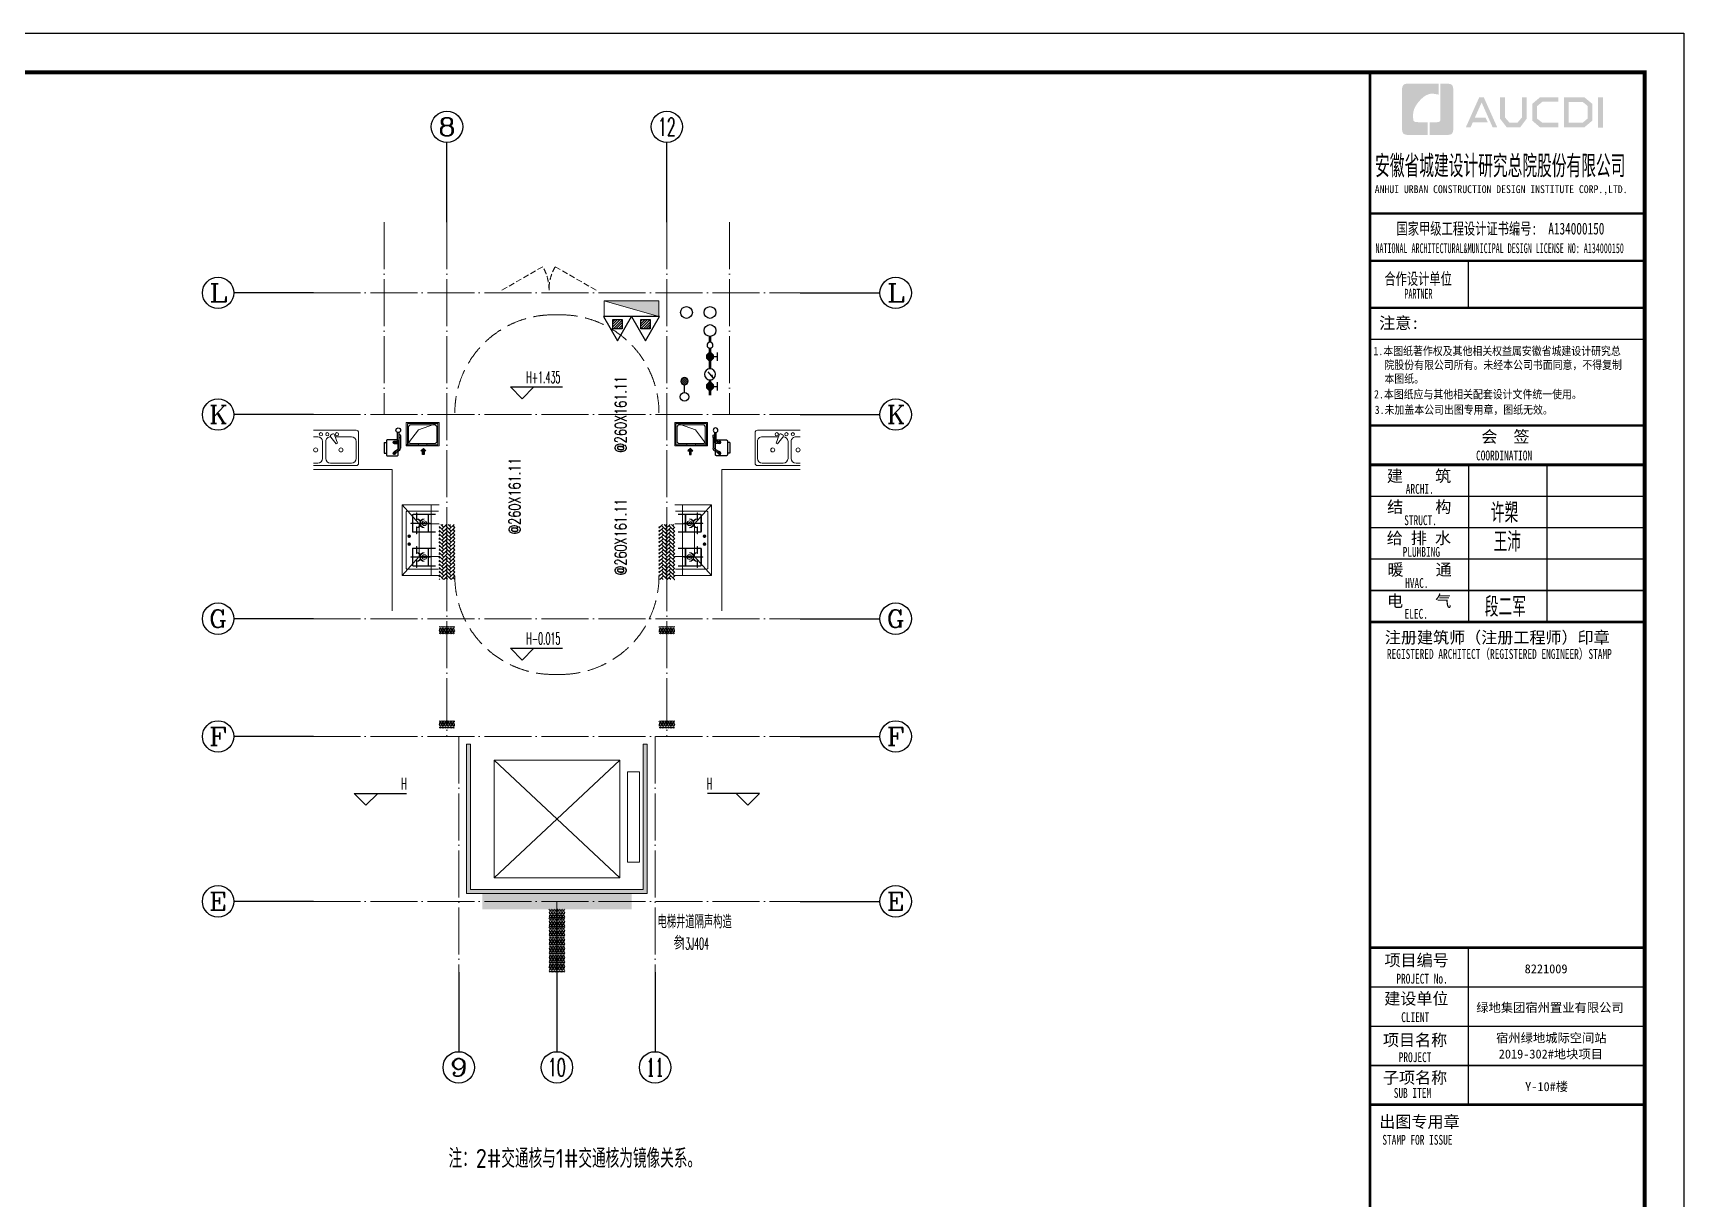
# Model space of a CAD drawing. Extents: x 27938 to 725830, y -209821 to 1628073.
# Drawn here: x 415055 to 436080, y 9940 to 24790 of the extents above; entities that cross this region are included whole.
import ezdxf
from ezdxf.enums import TextEntityAlignment as Align

# ---------------------------------------------------------------- set-up
doc = ezdxf.new("R2010")
doc.units = 0
doc.header["$LTSCALE"] = 1000
doc.header["$MEASUREMENT"] = 0
doc.linetypes.add('DASH', pattern=[0.35, 0.25, -0.1])
doc.linetypes.add('DOTE', pattern=[2.42, 2, -0.2, 0.02, -0.2])
for name, color, linetype, lineweight in [('3.5方案汇报，与郭总、侯月琴确定户型_t8$0$STAIR', 2, 'Continuous', 18), ('DOTE', 19, 'DOTE', 9), ('EQUIP_消火栓', 242, 'Continuous', 18), ('LVTRY', 1, 'Continuous', 13), ('PUB_HATCH', 8, 'Continuous', 9), ('STAIR', 2, 'Continuous', 18), ('WINDOW', 144, 'Continuous', 15), ('图签', 147, 'Continuous', 18), ('填充', 251, 'Continuous', 5), ('立面-洞口示意', 152, 'Continuous', 13)]:
    doc.layers.add(name, color=color, linetype=linetype, lineweight=lineweight)
for name, color, linetype in [('AH-FURNITURE', 1, 'Continuous'), ('AXIS', 3, 'Continuous'), ('AXIS_TEXT', 4, 'Continuous'), ('DIM_ELEV', 3, 'Continuous'), ('EQUIP_地漏', 7, 'Continuous'), ('EQUIP_消防', 7, 'Continuous'), ('PUB_TEXT', 4, 'Continuous'), ('VPIPE-凝结', 150, 'Continuous'), ('VPIPE-废水', 31, 'Continuous'), ('VPIPE-消防', 1, 'TG_X'), ('VPIPE-给水', 3, 'TG_J'), ('保温', 6, 'Continuous'), ('图框', 140, 'Continuous'), ('图签文字', 147, 'Continuous'), ('建筑-排气道', 9, 'Continuous'), ('污水', 3, 'Continuous'), ('给水', 4, 'Continuous')]:
    doc.layers.add(name, color=color, linetype=linetype)
doc.layers.add('yichutu', color=7, linetype='Continuous', true_color=0xffffff, plot=False)
doc.styles.add('_TCH_AXIS', font='COMPLEX', dxfattribs={"bigfont": 'GBCBIG'})
doc.styles.add('_TCH_DIM', font='SIMPLEX.shx', dxfattribs={"width": 0.7, "bigfont": 'GBCBIG.shx'})
doc.styles.add('COMPLEX', font='COMPLEX')
doc.styles.add('DIM_FONT', font='SIMPLEX.shx', dxfattribs={"width": 0.56})
doc.styles.add('HT', font='')
doc.styles.get("Standard").update_dxf_attribs({"font": 'gbenor.shx', "bigfont": 'gbcbig.shx'})
doc.styles.add('TG_LINETYPE', font='SIMPLEX', dxfattribs={"width": 0.8, "height": 3, "bigfont": 'HZTXT'})
doc.styles.add('宋体', font='', dxfattribs={"height": 50})
doc.styles.add('建筑图签-1', font='', dxfattribs={"width": 0.7})
doc.styles.add('建筑图签-2', font='TXT.shx', dxfattribs={"width": 0.5, "bigfont": 'HZTXT.shx'})
doc.styles.get('HT').set_extended_font_data('SimHei')
doc.styles.get('宋体').set_extended_font_data('SimSun')
doc.styles.get('建筑图签-1').set_extended_font_data('SimHei')
doc.linetypes.add('TG_J', pattern='A,2,-0.22,["J",TG_LINETYPE,S=0.1,R=0,X=-0.18,Y=-0.15],0', length=2.22)
doc.linetypes.add('TG_X', pattern='A,4,-0.3,["X",TG_LINETYPE,S=0.1,R=0,X=-0.23,Y=-0.15],0', length=4.3)
pattern_1 = [(45, (-82155.29, -506517.645), (0, 47.4157523), [100.584, -33.528]), (135, (-82131.584, -506493.937), (3e-15, 47.4157523), [100.584, -33.528])]
pattern_2 = [(90, (-82155.291, -506517.645), (-16.49778, 1e-15), [9.525, -19.05]), (210, (-82155.291, -506517.645), (8.24889, -14.2874966), [9.525, -19.05]), (150, (-82155.291, -506508.12), (-8.24889, -14.2874966), [9.525, -19.05])]
pattern_3 = [(90, (-82155.291, -507867.644), (-16.49778, 1e-15), [9.525, -19.05]), (210, (-82155.291, -507867.644), (8.24889, -14.2874966), [9.525, -19.05]), (150, (-82155.291, -507858.12), (-8.24889, -14.2874966), [9.525, -19.05])]
pattern_4 = [(90, (-82155.291, -509067.644), (-16.49778, 1e-15), [9.525, -19.05]), (210, (-82155.291, -509067.644), (8.24889, -14.2874966), [9.525, -19.05]), (150, (-82155.291, -509058.12), (-8.24889, -14.2874966), [9.525, -19.05])]

# ---------------------------------------------------------------- blocks, each defined once
blk = doc.blocks.new('A$C60D053AF')
at = {"layer": 'AH-FURNITURE', "color": 8}
for p, q in [((233, -90), (128, -90)), ((233, -110), (128, -110)), ((193, -71), (328, -71)), ((193, -91), (328, -91)), ((245, -129), (245, -122)), ((265, -129), (265, -122)), ((342, -97), (370, -143)), ((356, -83), (384, -129)), ((255, -281), (255, -251)), ((255, -281), (393, -281)), ((393, -281), (393, -251))]:
    blk.add_line(p, q, dxfattribs=at)
for points in [[(170, -68, 1), (170, -94), (193, -94), (193, -68)], [(234, -251), (414, -251, 0.414214), (424, -241), (424, -111, 0.414214), (414, -101), (234, -101, 0.414214), (224, -111), (224, -241, 0.414214)], [(268, -122), (268, -107, 0.414214), (248, -87), (233, -87), (233, -113), (242, -113), (242, -122)], [(242, -152, 1), (268, -152), (268, -129), (242, -129)], [(384, -161, 1), (402, -143), (386, -127), (368, -145)]]:
    blk.add_lwpolyline(points, format="xyb", close=True, dxfattribs=at)
for centre, radius in [((100, -100), 30), ((255, -152), 15), ((255, -152), 10), ((393, -152), 15), ((393, -152), 10)]:
    blk.add_circle(centre, radius, dxfattribs=at)
for radius in [40, 20]:
    blk.add_arc((328, -111), radius, 45, 90, dxfattribs=at)
blk = doc.blocks.new('*U69')
h = blk.add_hatch(color=5)
h.set_gradient(color1=(0, 0, 255), rotation=180, tint=1)
h.paths.add_polyline_path([(0, 0), (-6.35, -6.35), (-6.35, -2.159), (-15, -2.159), (-15, 2.159), (-6.35, 2.159), (-6.35, 6.35)])
at = {"color": 0, "linetype": 'Continuous'}
blk.add_lwpolyline([(0, 0), (-6.35, -6.35), (-6.35, -2.159), (-15, -2.159), (-15, 2.159), (-6.35, 2.159), (-6.35, 6.35)], close=True, dxfattribs=at)
blk = doc.blocks.new('sgrsefv')
at = {"layer": 'PUB_HATCH'}
blk.add_hatch(color=256, dxfattribs=at).paths.add_polyline_path([(1112933, 840916), (1112933, 840646), (1113073, 840646), (1113073, 840661), (1112968, 840661), (1112948, 840681), (1112948, 840881), (1112968, 840901), (1113288, 840901), (1113308, 840881), (1113308, 840681), (1113288, 840661), (1113183, 840661), (1113183, 840646), (1113323, 840646), (1113323, 840916)])
at = {"layer": 'LVTRY', "color": 1}
for p, q in [((1113073, 840661), (1113073, 840646)), ((1113183, 840661), (1113183, 840646))]:
    blk.add_line(p, q, dxfattribs=at)
for points in [[(1112918, 840931), (1113338, 840931), (1113338, 840631), (1112918, 840631)], [(1112933, 840916), (1113323, 840916), (1113323, 840646), (1112933, 840646)], [(1113288, 840661), (1112968, 840661), (1112948, 840681), (1112948, 840881), (1112968, 840901), (1113288, 840901), (1113308, 840881), (1113308, 840681), (1113288, 840661)]]:
    blk.add_lwpolyline(points, close=True, dxfattribs=at)
at = {"layer": '立面-洞口示意'}
blk.add_lwpolyline([(1112918, 840931), (1113182, 840837), (1113338, 840631)], dxfattribs=at)
at = {"layer": '建筑-排气道', "xscale": -5, "yscale": 5, "zscale": 5, "rotation": 270}
blk.add_blockref('*U69', (1113118, 840599), dxfattribs=at)
blk = doc.blocks.new('$TwtSys$00000434')
for p, q in [((-0.5, 0.5), (-0.5, -0.5)), ((-0.5, -0.5), (0.5, 0.5)), ((0.5, 0.5), (-0.5, 0.5)), ((0.5, -0.5), (0.5, 0.5)), ((-0.5, -0.5), (0.5, -0.5))]:
    blk.add_line(p, q)
blk.add_solid([(0.5, -0.5), (0.5, 0.5), (-0.5, -0.5)])
blk = doc.blocks.new('$TwtSys$00000546')
h = blk.add_hatch()
h.set_pattern_fill('ANSI31', color=1, scale=200, style=0)
h.set_pattern_definition([(45, (-38543.802, -6670.83), (-17.67767, 17.67767), [])])
h.paths.add_polyline_path([(-65, 174), (65, 174), (65, 44), (-65, 44)])
at = {"color": 1}
for points in [[(0, 344), (-198, 0), (198, 0)], [(-65, 174), (65, 174), (65, 44), (-65, 44)]]:
    blk.add_lwpolyline(points, close=True, dxfattribs=at)
blk = doc.blocks.new('A$C2705576B')
at = {"layer": '给水'}
h = blk.add_hatch(color=256, dxfattribs=at)
edge = h.paths.add_edge_path()
edge.add_arc((417, -1741), 47.2, 0, 360)
h = blk.add_hatch(color=256, dxfattribs=at)
edge = h.paths.add_edge_path()
edge.add_arc((795, -1741), 47.2, 0, 360)
for p, q in [((363, -1645), (472, -1645)), ((417, -1741), (417, -1645)), ((740, -1645), (849, -1645)), ((795, -1741), (795, -1645)), ((601, -1768), (525, -1704)), ((525, -1704), (564, -1715))]:
    blk.add_line(p, q, dxfattribs=at)
at = {"layer": '给水', "const_width": 35.4}
for points in [[(499, -1741), (302, -1741)], [(903, -1741), (641, -1741)], [(1053, -1741), (978, -1741)]]:
    blk.add_lwpolyline(points, dxfattribs=at)
at = {"layer": '给水'}
for centre, radius in [((570, -1741), 70.8), ((417, -1741), 47.2), ((795, -1741), 47.2), ((941, -1741), 37.5)]:
    blk.add_circle(centre, radius, dxfattribs=at)
blk = doc.blocks.new('$TwtSys$00000141')
at = {"color": 1}
for p, q in [((-47, 4), (-5, 46)), ((-47, 4), (-5, 46)), ((-44, -18), (18, 44)), ((-44, -18), (18, 44)), ((-33, -33), (33, 33)), ((-33, -33), (33, 33)), ((-16, -44), (44, 16)), ((-16, -44), (44, 16)), ((6, -46), (46, -6)), ((6, -46), (46, -6))]:
    blk.add_line(p, q, dxfattribs=at)
blk.add_circle((0, 0), 47, dxfattribs=at)
blk.add_circle((0, 0), 47, dxfattribs=at)
blk = doc.blocks.new('yct-841-594-84100-59399.9999999999-100-1000.0')
at = {"layer": 'yichutu', "color": 7, "true_color": 0xffffff}
blk.add_lwpolyline([(0, 0), (0, 59400), (84100, 59400), (84100, 0)], close=True, dxfattribs=at)
blk = doc.blocks.new('_AXISO')
blk.add_circle((0, 0), 0.5)
at = {"layer": 'AXIS_TEXT', "style": 'COMPLEX', "width": 1.041667}
blk.add_attdef('A', text='', height=0.56, dxfattribs=at).set_placement((-0.25, -0.28), (0.25, -0.28), align=Align.FIT)
blk = doc.blocks.new('院标1')
h = blk.add_hatch(color=150)
h.dxf.hatch_style = 1
h.set_gradient(color1=(33, 113, 253), color2=(33, 113, 253), tint=1, name='INVCURVED')
edge = h.paths.add_edge_path()
edge.add_spline(control_points=[(116373, 648379), (116379, 648379), (116382, 648379), (116391, 648379), (116391, 648379), (116391, 648379), (116616, 648379), (116616, 648379), (116616, 648379), (116616, 648379), (116616, 648054), (116616, 648054), (116616, 648054), (116616, 648054), (116108, 648054), (116108, 648054), (116108, 648054), (116028, 648054), (115963, 648111), (115963, 648199), (115963, 648199), (115963, 648199), (115963, 649215), (115963, 649215), (115963, 649215), (115963, 649295), (116018, 649360), (116108, 649360), (116108, 649360), (116108, 649360), (116897, 649360), (116897, 649360), (116897, 649360), (116897, 649360), (116897, 649080), (116897, 649080), (116897, 649080), (116897, 649080), (116566, 649140), (116356, 648859), (116356, 648859), (116245, 648719), (116240, 648545), (116247, 648466), (116247, 648466), (116254, 648386), (116247, 648466), (116247, 648466), (116247, 648466), (116247, 648466), (116258, 648374), (116373, 648379)], knot_values=[0, 0, 0, 0, 0.071429, 0.071429, 0.071429, 0.107143, 0.142857, 0.142857, 0.142857, 0.178571, 0.214286, 0.214286, 0.214286, 0.25, 0.285714, 0.285714, 0.285714, 0.321429, 0.357143, 0.357143, 0.357143, 0.392857, 0.428571, 0.428571, 0.428571, 0.464286, 0.5, 0.5, 0.5, 0.535714, 0.571429, 0.571429, 0.571429, 0.607143, 0.642857, 0.642857, 0.642857, 0.678571, 0.714286, 0.714286, 0.714286, 0.75, 0.785714, 0.785714, 0.785714, 0.821429, 0.857143, 0.857143, 0.857143, 0.928571, 1, 1, 1, 1], degree=3, periodic=0)
h = blk.add_hatch(color=150)
h.dxf.hatch_style = 1
h.set_gradient(color1=(33, 113, 253), color2=(33, 113, 253), tint=1, name='INVCURVED')
edge = h.paths.add_edge_path()
edge.add_spline(control_points=[(117268, 649215), (117268, 649215), (117268, 648199), (117268, 648199), (117268, 648199), (117268, 648114), (117212, 648054), (117123, 648054), (117123, 648054), (117123, 648054), (116663, 648054), (116663, 648054), (116663, 648054), (116663, 648054), (116663, 648379), (116663, 648379), (116663, 648379), (116663, 648379), (116865, 648379), (116865, 648379), (116865, 648379), (116907, 648379), (116941, 648413), (116941, 648455), (116941, 648455), (116941, 648455), (116941, 649360), (116941, 649360), (116941, 649360), (116941, 649360), (117123, 649360), (117123, 649360), (117123, 649360), (117204, 649360), (117268, 649306), (117268, 649215)], knot_values=[0, 0, 0, 0, 0.1, 0.1, 0.1, 0.15, 0.2, 0.2, 0.2, 0.25, 0.3, 0.3, 0.3, 0.35, 0.4, 0.4, 0.4, 0.45, 0.5, 0.5, 0.5, 0.55, 0.6, 0.6, 0.6, 0.65, 0.7, 0.7, 0.7, 0.75, 0.8, 0.8, 0.8, 0.9, 1, 1, 1, 1], degree=3, periodic=0)
blk = doc.blocks.new('A$C4D993397')
at = {"layer": '图框'}
h = blk.add_hatch(color=256, dxfattribs=at)
h.paths.add_polyline_path([(40957, -821), (41019, -821), (41019, -1206), (40957, -1206)])
h.paths.add_polyline_path([(40580, -879), (40580, -1142), (40761, -1142), (40823, -1089), (40823, -929), (40762, -879)], flags=16)
h.paths.add_polyline_path([(40521, -820), (40521, -1201), (40782, -1201), (40882, -1116), (40882, -902), (40784, -820)])
h.paths.add_polyline_path([(40450, -818), (40450, -876), (40246, -876), (40180, -931), (40180, -1091), (40246, -1142), (40451, -1142), (40451, -1203), (40219, -1203), (40118, -1116), (40118, -902), (40217, -818)])
h.paths.add_polyline_path([(39708, -819), (39769, -819), (39769, -1074), (39826, -1140), (39931, -1140), (39988, -1074), (39988, -819), (40045, -819), (40045, -1093), (39963, -1202), (39794, -1202), (39708, -1092)])
h.paths.add_polyline_path([(39442, -820), (39501, -820), (39672, -1202), (39614, -1202), (39473, -885), (39386, -1079), (39522, -1079), (39552, -1137), (39361, -1137), (39332, -1203), (39271, -1203)])
for p, q in [((38052, -2300), (41552, -2300)), ((38052, -2300), (41552, -2300)), ((38052, -2900), (41552, -2900))]:
    blk.add_line(p, q, dxfattribs=at)
blk.add_lwpolyline([(0, 0), (42050, 0), (42050, -29700), (0, -29700)], close=True, dxfattribs=at)
blk.add_lwpolyline([(0, 0), (42050, 0), (42050, -29700), (0, -29700)], close=True, dxfattribs=at)
at = {"layer": '图框', "const_width": 50}
blk.add_lwpolyline([(41550, -29200), (41550, -500), (1250, -500), (1250, -29200)], close=True, dxfattribs=at)
at = {"layer": '图框'}
for points, const_width in [([(38052, -29200), (38052, -500)], 35), ([(38052, -2300), (41552, -2300)], 30), ([(38052, -2900), (41552, -2900)], 30), ([(38052, -2900), (41552, -2900)], 30), ([(39302, -2900), (39302, -3500)], 17.5), ([(38052, -3500), (41552, -3500)], 30), ([(38052, -3500), (41552, -3500)], 30), ([(38052, -3900), (41552, -3900)], 17.5), ([(38057, -5000), (41557, -5000)], 30), ([(38057, -5500), (41557, -5500)], 35), ([(38057, -5500), (41557, -5500)], 35), ([(39307, -5500), (39307, -7500)], 17.5), ([(40307, -5500), (40307, -7500)], 17.5), ([(38057, -5900), (41557, -5900)], 17.5), ([(38057, -6300), (41557, -6300)], 17.5), ([(38057, -6700), (41557, -6700)], 17.5), ([(38057, -7100), (41557, -7100)], 17.5), ([(38057, -7500), (41557, -7500)], 35), ([(38052, -11650), (41552, -11650)], 35), ([(38052, -11650), (41552, -11650)], 35), ([(39302, -13650), (39302, -11650)], 17.5), ([(38052, -12150), (41552, -12150)], 17.5), ([(38052, -12650), (41552, -12650)], 17.5), ([(38052, -13150), (41552, -13150)], 17.5), ([(41552, -13650), (38052, -13650)], 35)]:
    blk.add_lwpolyline(points, dxfattribs=dict(at, const_width=const_width))
at = {"xscale": 0.5, "yscale": 0.5, "zscale": 0.5}
blk.add_blockref('院标1', (-19522, -325325), dxfattribs=at)
at = {"layer": '图框'}
for s, height, style, width, p in [('ANHUI URBAN CONSTRUCTION DESIGN INSTITUTE CORP.,LTD.', 100, '建筑图签-1', 0.91, (38112, -2039)), ('NATIONAL ARCHITECTURAL&MUNICIPAL DESIGN LICENSE NO: A134000150', 125, '建筑图签-1', 0.6, (38121, -2803)), ('PARTNER', 125, '建筑图签-1', 0.6, (38490, -3383)), ('1.本图纸著作权及其他相关权益属安徽省城建设计研究总', 105, 'HT', 0.88, (38095, -4103)), ('院股份有限公司所有。未经本公司书面同意，不得复制', 105, 'HT', 0.88, (38235, -4280)), ('本图纸。', 105, 'HT', 0.88, (38235, -4456)), (' 2.本图纸应与其他相关配套设计文件统一使用。 ', 105, 'HT', 0.88, (38040, -4654)), ('3.未加盖本公司出图专用章，图纸无效。', 105, 'HT', 0.88, (38111, -4851)), ('COORDINATION', 125, '建筑图签-1', 0.7, (39402, -5443)), ('ARCHI.', 125, '建筑图签-1', 0.7, (38507, -5869)), ('STRUCT.', 125, '建筑图签-1', 0.7, (38487, -6268)), ('PLUMBING', 125, '建筑图签-1', 0.7, (38467, -6671)), ('HVAC.', 125, '建筑图签-1', 0.7, (38499, -7067)), ('ELEC.', 125, '建筑图签-1', 0.7, (38492, -7460)), ('REGISTERED ARCHITECT（REGISTERED ENGINEER）STAMP', 125, '建筑图签-1', 0.7, (38267, -7971)), ('PROJECT No.', 125, '建筑图签-1', 0.7, (38387, -12107, -899)), ('CLIENT', 125, '建筑图签-1', 0.7, (38449, -12597)), ('PROJECT', 125, '建筑图签-1', 0.7, (38417, -13107)), ('SUB ITEM', 125, '建筑图签-1', 0.7, (38354, -13562)), ('STAMP FOR ISSUE', 125, '建筑图签-1', 0.7, (38209, -14159))]:
    blk.add_text(s, height=height, dxfattribs=dict(at, style=style, width=width)).set_placement(p)
at = {"layer": '图签', "color": 2, "style": '宋体'}
for s, height, p in [('8221009', 114.7, (40021, -11976)), ('绿地集团宿州置业有限公司', 114.67, (39405, -12469)), ('宿州绿地城际空间站', 114.7, (39657, -12856)), ('2019-302#地块项目', 114.67, (39691, -13061)), ('Y-10#楼', 114.7, (40027, -13476))]:
    blk.add_text(s, height=height, dxfattribs=at).set_placement(p)
at = {"layer": '图签文字', "color": 7, "style": '建筑图签-1'}
for s, height, width, p in [('安徽省城建设计研究总院股份有限公司', 250, 0.55, (38116, -1811)), ('国家甲级工程设计证书编号:  A134000150', 150, 0.7, (38389, -2566)), ('合作设计单位', 150, 0.7, (38235, -3205))]:
    blk.add_text(s, height=height, dxfattribs=dict(at, width=width)).set_placement(p)
for s, p in [('注意:', (38168, -3768)), ('会  签', (39470, -5216)), ('建    筑', (38267, -5717)), ('结    构', (38270, -6110)), ('给 排 水', (38265, -6507)), ('暖    通', (38274, -6909)), ('电    气', (38269, -7309)), ('注册建筑师（注册工程师）印章', (38240, -7773)), ('项目编号', (38236, -11884)), ('建设单位', (38233, -12372)), ('项目名称', (38216, -12901)), ('子项名称', (38216, -13380)), ('出图专用章', (38170, -13941))]:
    blk.add_text(s, height=150, dxfattribs=at).set_placement(p)
at = {"layer": '图签文字', "color": 1, "style": '建筑图签-2', "width": 0.7}
for s, p in [('许槊', (39590, -6236)), ('王沛', (39625, -6606)), ('段二军', (39513, -7434))]:
    blk.add_text(s, height=250, dxfattribs=at).set_placement(p)

msp = doc.modelspace()

# ---------------------------------------------------------------- hatches: boundary and pattern name
at = {"layer": '保温', "linetype": 'ByBlock', "ltscale": 10}
h = msp.add_hatch(dxfattribs=at)
h.set_pattern_fill('AR-HBONE', color=251, scale=55)
h.set_pattern_definition(pattern_1)
h.paths.add_polyline_path([(420427.3, 17830.8), (420427.3, 18530.8), (420227.3, 18530.8), (420227.3, 17830.8)])
h = msp.add_hatch(dxfattribs=at)
h.set_pattern_fill('AR-HBONE', color=251, scale=55)
h.set_pattern_definition(pattern_1)
h.paths.add_polyline_path([(423027.1, 17830.8), (423027.1, 18530.8), (423227.1, 18530.8), (423227.1, 17830.8)])
at = {"layer": '保温', "linetype": 'Continuous', "ltscale": 10}
h = msp.add_hatch(dxfattribs=at)
h.set_pattern_fill('HEX', color=251, scale=10, angle=90, style=0)
h.set_pattern_definition(pattern_3)
h.paths.add_polyline_path([(420427.3, 17130.8), (420427.3, 17230.8), (420227.3, 17230.8), (420227.3, 17130.8)])
h = msp.add_hatch(dxfattribs=at)
h.set_pattern_fill('HEX', color=251, scale=10, angle=90, style=0)
h.set_pattern_definition(pattern_3)
h.paths.add_polyline_path([(423027.1, 17130.8), (423027.1, 17230.8), (423227.1, 17230.8), (423227.1, 17130.8)])
h = msp.add_hatch(dxfattribs=at)
h.set_pattern_fill('HEX', color=251, scale=10, angle=90, style=0)
h.set_pattern_definition(pattern_4)
h.paths.add_polyline_path([(420427.2, 15930.8), (420427.3, 16030.8), (420227.3, 16030.8), (420227.2, 15930.8)])
h = msp.add_hatch(dxfattribs=at)
h.set_pattern_fill('HEX', color=251, scale=10, angle=90, style=0)
h.set_pattern_definition(pattern_4)
h.paths.add_polyline_path([(423027.2, 15930.8), (423027.1, 16030.8), (423227.1, 16030.8), (423227.2, 15930.8)])
h = msp.add_hatch(dxfattribs=at)
h.set_pattern_fill('HEX', color=251, scale=10, angle=90, style=0)
h.set_pattern_definition(pattern_2)
h.paths.add_polyline_path([(422677.3, 13630.8), (422677.3, 13830.8), (420777.2, 13830.8), (420777.2, 13630.8)])
h = msp.add_hatch(dxfattribs=at)
h.set_pattern_fill('HEX', color=251, scale=10, angle=90, style=0)
h.set_pattern_definition(pattern_2)
h.paths.add_polyline_path([(421627.3, 12830.8), (421827.3, 12830.8), (421827.3, 13630.8), (421627.3, 13630.8)])
at = {"layer": '填充'}
h = msp.add_hatch(dxfattribs=at)
h.set_pattern_fill('隔热材料02', color=256, scale=100, style=0)
h.set_pattern_definition([(0, (-752481.024, -594907.81), (0, 50), []), (0, (-752481.024, -594891.145), (0, 50), []), (270, (-752437.283, -594882.514), (50, -9e-15), [5.01775, -44.98225]), (270, (-752474.74, -594882.514), (50, -9e-15), [5.01775, -44.98225]), (90, (-752449.23, -594916.443), (-50, 3e-15), [5.01775, -44.98225]), (90, (-752462.795, -594916.443), (-50, 3e-15), [5.01775, -44.98225]), (180, (-752431, -594924.48), (-6e-15, -50), [50.02425, 0.02425]), (135, (-752444.957, -594921.97), (3e-15, 49.99987405), [4.268, -66.44275]), (116.56505, (-752397.975, -594918.952), (0.00011283, 49.99993342), [2.805, -108.9985]), (116.56505, (-752447.975, -594918.952), (0.00011283, 49.99993342), [2.805, -108.9985]), (153.43495, (-752389.94, -594924.48), (-0.0001128, 49.9999334), [5.61, -106.1935]), (153.43495, (-752439.94, -594924.48), (-0.0001128, 49.9999334), [5.61, -106.1935]), (63.43495, (-752399.23, -594911.425), (-0.00011283, 49.99993342), [26.714, -85.0895]), (63.43495, (-752449.23, -594911.425), (-0.00011283, 49.99993342), [26.714, -85.0895]), (116.56505, (-752387.283, -594882.514), (0.00011283, 49.99993342), [2.805, -108.9985]), (116.56505, (-752437.283, -594882.514), (0.00011283, 49.99993342), [2.805, -108.9985]), (135, (-752438.537, -594880.005), (3e-15, 49.99987405), [4.268, -66.44275]), (153.43495, (-752391.555, -594876.987), (-0.0001128, 49.9999334), [5.61, -106.1935]), (153.43495, (-752441.555, -594876.987), (-0.0001128, 49.9999334), [5.61, -106.1935]), (45, (-752473.487, -594880.005), (0, 49.99987405), [4.268, -66.44275]), (63.43495, (-752424.742, -594882.514), (-0.00011283, 49.99993342), [2.805, -108.9985]), (63.43495, (-752474.742, -594882.514), (-0.00011283, 49.99993342), [2.805, -108.9985]), (26.56505, (-752420.47, -594876.987), (0.0001128, 49.9999334), [5.61, -106.1935]), (26.56505, (-752470.47, -594876.987), (0.0001128, 49.9999334), [5.61, -106.1935]), (116.56505, (-752412.795, -594911.425), (0.00011283, 49.99993342), [26.714, -85.0895]), (116.56505, (-752462.795, -594911.425), (0.00011283, 49.99993342), [26.714, -85.0895]), (45, (-752467.067, -594921.97), (0, 49.99987405), [4.268, -66.44275]), (63.43495, (-752414.05, -594918.952), (-0.00011283, 49.99993342), [2.805, -108.9985]), (63.43495, (-752464.05, -594918.952), (-0.00011283, 49.99993342), [2.805, -108.9985]), (26.56505, (-752422.085, -594924.48), (0.0001128, 49.9999334), [5.61, -106.1935]), (26.56505, (-752472.085, -594924.48), (0.0001128, 49.9999334), [5.61, -106.1935])])
h.paths.add_polyline_path([(422827.4, 15730.8), (422877.4, 15730.8), (422877.4, 13830.8), (420577.4, 13830.8), (420577.4, 15730.8), (420627.4, 15730.8), (420627.4, 13880.8), (422827.4, 13880.8)])

# ---------------------------------------------------------------- linework, layer by layer
at = {"layer": '3.5方案汇报，与郭总、侯月琴确定户型_t8$0$STAIR'}
for p, q in [((422527.2, 15530.8), (420927.2, 14030.8)), ((420927.2, 15530.8), (422527.2, 14030.8))]:
    msp.add_line(p, q, dxfattribs=at)
for points in [[(420927.2, 14030.8), (420927.2, 15530.8), (422527.2, 15530.8), (422527.2, 14030.8)], [(422627.2, 14230.8), (422627.2, 15380.8), (422777.2, 15380.8), (422777.2, 14230.8)]]:
    msp.add_lwpolyline(points, close=True, dxfattribs=at)
at = {"layer": 'AXIS'}
for p, q in [((420327.2, 22380.8), (420327.2, 23395.4)), ((423127.2, 22380.8), (423127.2, 23395.4)), ((418627.2, 21480.8), (417612.6, 21480.8)), ((424827.2, 21480.8), (425841.8, 21480.8)), ((418627.2, 19930.8), (417612.6, 19930.8)), ((424827.2, 19930.8), (425841.8, 19930.8)), ((418627.2, 17330.8), (417612.6, 17330.8)), ((424827.2, 17330.8), (425841.8, 17330.8)), ((418627.2, 15830.8), (417612.6, 15830.8)), ((424827.2, 15830.8), (425841.8, 15830.8)), ((418627.2, 13730.8), (417612.6, 13730.8)), ((424827.2, 13730.8), (425841.8, 13730.8)), ((420477.2, 12830.8), (420477.2, 11816.2)), ((421726.7, 12830.8), (421726.7, 11816.2)), ((422977.2, 12830.8), (422977.2, 11816.2))]:
    msp.add_line(p, q, dxfattribs=at)
at = {"layer": 'DIM_ELEV', "color": 6}
for p, q in [((421284.8, 20132.3), (421134.8, 20282.3)), ((421134.8, 20282.3), (421799.7, 20282.3)), ((421284.8, 20132.3), (421434.8, 20282.3)), ((421284.8, 16804), (421134.8, 16954)), ((421134.8, 16954), (421799.7, 16954)), ((421284.8, 16804), (421434.8, 16954))]:
    msp.add_line(p, q, dxfattribs=at)
at = {"layer": 'DIM_ELEV'}
for p, q in [((419295.2, 14954.6), (419145.2, 15104.6)), ((419145.2, 15104.6), (419810.1, 15104.6)), ((419295.2, 14954.6), (419445.2, 15104.6)), ((424309.2, 15104.6), (423644.2, 15104.6)), ((424159.2, 14954.6), (424009.2, 15104.6)), ((424159.2, 14954.6), (424309.2, 15104.6))]:
    msp.add_line(p, q, dxfattribs=at)
at = {"layer": 'DOTE', "linetype": 'DOTE', "ltscale": 0.3}
for p, q in [((419527.2, 22380.8), (419527.2, 19930.8)), ((420327.2, 22380.8), (420327.2, 15830.8)), ((423127.2, 22380.8), (423127.2, 15830.8)), ((423927.2, 22380.8), (423927.2, 19930.8)), ((418627.2, 21480.8), (424827.2, 21480.8)), ((418627.2, 19930.8), (424827.2, 19930.8)), ((418627.2, 17330.8), (424827.2, 17330.8)), ((418627.2, 15830.8), (424827.2, 15830.8)), ((420477.2, 15830.8), (420477.2, 12830.8)), ((422977.2, 15830.8), (422977.2, 12830.8)), ((418627.2, 13730.8), (424827.2, 13730.8)), ((421727.2, 13730.8), (421727.2, 12830.8))]:
    msp.add_line(p, q, dxfattribs=at)
at = {"layer": 'LVTRY'}
for p, q in [((418627.2, 19730.8), (419171.5, 19730.8)), ((418680.6, 19649), (418627.2, 19649)), ((418742, 19372.9), (418742, 19587.6)), ((418782.9, 19587.6), (418782.9, 19372.9)), ((418917.2, 19558.1), (418846.9, 19643.5)), ((418866.7, 19682.4), (418852.4, 19674.2)), ((418896.1, 19671.9), (418934.9, 19568.3)), ((419110.1, 19649), (418904.7, 19649)), ((418934.9, 19568.3), (418917.2, 19558.1)), ((419171.5, 19372.9), (419171.5, 19587.6)), ((419202.2, 19700.1), (419202.2, 19311.5)), ((424251.2, 19700.1), (424251.2, 19311.5)), ((424826.2, 19730.8), (424281.9, 19730.8)), ((424281.9, 19372.9), (424281.9, 19587.6)), ((424343.3, 19649), (424548.7, 19649)), ((424557.3, 19671.9), (424518.5, 19568.3)), ((424518.5, 19568.3), (424536.2, 19558.1)), ((424536.2, 19558.1), (424606.5, 19643.5)), ((424586.7, 19682.4), (424601, 19674.2)), ((424670.5, 19587.6), (424670.5, 19372.9)), ((424711.4, 19372.9), (424711.4, 19587.6)), ((424772.8, 19649), (424826.2, 19649)), ((418627.2, 19311.5), (418680.6, 19311.5)), ((419171.5, 19280.8), (418627.2, 19280.8)), ((418844.2, 19311.5), (419110.1, 19311.5)), ((424281.9, 19280.8), (424826.2, 19280.8)), ((424609.2, 19311.5), (424343.3, 19311.5)), ((424826.2, 19311.5), (424772.8, 19311.5)), ((419807.2, 17970.8), (419807.2, 18690.8)), ((419817.2, 18700.8), (420217.2, 18700.8)), ((419867.2, 18548.1), (419994.7, 18548.1)), ((419867.2, 18543.6), (419867.2, 18548.1)), ((419994.7, 18543.6), (419867.2, 18543.6)), ((419887.2, 18650.8), (419887.2, 18440.8)), ((419892.2, 18650.8), (419892.2, 18440.8)), ((420182.2, 18660.8), (419897.2, 18660.8)), ((420182.2, 18655.8), (419897.2, 18655.8)), ((419937.4, 18680.8), (419937.4, 18590.8)), ((419941.9, 18680.8), (419937.4, 18680.8)), ((419937.4, 18590.8), (419941.9, 18590.8)), ((419941.9, 18590.8), (419941.9, 18680.8)), ((420112.2, 18548.1), (419984.7, 18548.1)), ((419984.7, 18548.1), (419984.7, 18543.6)), ((419984.7, 18543.6), (420112.2, 18543.6)), ((419994.7, 18548.1), (419994.7, 18543.6)), ((420087.2, 18440.8), (420087.2, 18650.8)), ((420092.2, 18440.8), (420092.2, 18650.8)), ((420112.2, 18543.6), (420112.2, 18548.1)), ((420127.2, 18690.8), (420127.2, 17970.8)), ((420127.2, 18122.8), (420127.2, 18537.9)), ((423637.2, 18700.8), (423237.2, 18700.8)), ((423272.2, 18660.8), (423557.2, 18660.8)), ((423272.2, 18655.8), (423557.2, 18655.8)), ((423327.2, 18690.8), (423327.2, 17970.8)), ((423327.2, 18122.8), (423327.2, 18537.9)), ((423342.2, 18548.1), (423469.7, 18548.1)), ((423342.2, 18543.6), (423342.2, 18548.1)), ((423469.7, 18543.6), (423342.2, 18543.6)), ((423362.2, 18440.8), (423362.2, 18650.8)), ((423367.2, 18440.8), (423367.2, 18650.8)), ((423587.2, 18548.1), (423459.7, 18548.1)), ((423459.7, 18548.1), (423459.7, 18543.6)), ((423459.7, 18543.6), (423587.2, 18543.6)), ((423469.7, 18548.1), (423469.7, 18543.6)), ((423512.4, 18590.8), (423512.4, 18680.8)), ((423512.4, 18680.8), (423516.9, 18680.8)), ((423516.9, 18590.8), (423512.4, 18590.8)), ((423516.9, 18680.8), (423516.9, 18590.8)), ((423562.2, 18650.8), (423562.2, 18440.8)), ((423567.2, 18650.8), (423567.2, 18440.8)), ((423587.2, 18543.6), (423587.2, 18548.1)), ((423647.2, 17970.8), (423647.2, 18690.8)), ((419827.8, 18380.8), (419866.6, 18380.8)), ((419847.2, 18361.4), (419847.2, 18400.2)), ((419847.2, 18261.4), (419847.2, 18300.2)), ((419897.2, 18435.8), (420182.2, 18435.8)), ((419897.2, 18430.8), (420182.2, 18430.8)), ((419937.4, 18410.8), (419937.4, 18500.8)), ((419937.4, 18500.8), (419941.9, 18500.8)), ((419941.9, 18410.8), (419937.4, 18410.8)), ((419941.9, 18500.8), (419941.9, 18410.8)), ((423557.2, 18435.8), (423272.2, 18435.8)), ((423557.2, 18430.8), (423272.2, 18430.8)), ((423516.9, 18500.8), (423512.4, 18500.8)), ((423512.4, 18500.8), (423512.4, 18410.8)), ((423512.4, 18410.8), (423516.9, 18410.8)), ((423516.9, 18410.8), (423516.9, 18500.8)), ((423626.6, 18380.8), (423587.8, 18380.8)), ((423607.2, 18361.4), (423607.2, 18400.2)), ((423607.2, 18261.4), (423607.2, 18300.2)), ((419827.8, 18280.8), (419866.6, 18280.8)), ((419994.7, 18118.1), (419867.2, 18118.1)), ((419867.2, 18118.1), (419867.2, 18113.6)), ((419867.2, 18113.6), (419994.7, 18113.6)), ((419887.2, 18010.8), (419887.2, 18220.8)), ((419892.2, 18010.8), (419892.2, 18220.8)), ((419897.2, 18230.8), (420182.2, 18230.8)), ((419897.2, 18225.8), (420182.2, 18225.8)), ((419937.4, 18250.8), (419937.4, 18160.8)), ((419941.9, 18250.8), (419937.4, 18250.8)), ((419937.4, 18160.8), (419941.9, 18160.8)), ((419941.9, 18160.8), (419941.9, 18250.8)), ((419984.7, 18113.6), (419984.7, 18118.1)), ((419984.7, 18118.1), (420112.2, 18118.1)), ((420112.2, 18113.6), (419984.7, 18113.6)), ((419994.7, 18113.6), (419994.7, 18118.1)), ((420087.2, 18220.8), (420087.2, 18010.8)), ((420092.2, 18220.8), (420092.2, 18010.8)), ((420112.2, 18118.1), (420112.2, 18113.6)), ((423557.2, 18230.8), (423272.2, 18230.8)), ((423557.2, 18225.8), (423272.2, 18225.8)), ((423469.7, 18118.1), (423342.2, 18118.1)), ((423342.2, 18118.1), (423342.2, 18113.6)), ((423342.2, 18113.6), (423469.7, 18113.6)), ((423362.2, 18220.8), (423362.2, 18010.8)), ((423367.2, 18220.8), (423367.2, 18010.8)), ((423459.7, 18113.6), (423459.7, 18118.1)), ((423459.7, 18118.1), (423587.2, 18118.1)), ((423587.2, 18113.6), (423459.7, 18113.6)), ((423469.7, 18113.6), (423469.7, 18118.1)), ((423512.4, 18160.8), (423512.4, 18250.8)), ((423512.4, 18250.8), (423516.9, 18250.8)), ((423516.9, 18160.8), (423512.4, 18160.8)), ((423516.9, 18250.8), (423516.9, 18160.8)), ((423562.2, 18010.8), (423562.2, 18220.8)), ((423567.2, 18010.8), (423567.2, 18220.8)), ((423587.2, 18118.1), (423587.2, 18113.6)), ((423626.6, 18280.8), (423587.8, 18280.8)), ((420217.2, 17960.8), (419817.2, 17960.8)), ((420182.2, 18005.8), (419897.2, 18005.8)), ((420182.2, 18000.8), (419897.2, 18000.8)), ((419937.4, 17980.8), (419937.4, 18070.8)), ((419937.4, 18070.8), (419941.9, 18070.8)), ((419941.9, 17980.8), (419937.4, 17980.8)), ((419941.9, 18070.8), (419941.9, 17980.8)), ((423237.2, 17960.8), (423637.2, 17960.8)), ((423272.2, 18005.8), (423557.2, 18005.8)), ((423272.2, 18000.8), (423557.2, 18000.8)), ((423516.9, 18070.8), (423512.4, 18070.8)), ((423512.4, 18070.8), (423512.4, 17980.8)), ((423512.4, 17980.8), (423516.9, 17980.8)), ((423516.9, 17980.8), (423516.9, 18070.8))]:
    msp.add_line(p, q, dxfattribs=at)
at = {"layer": 'LVTRY', "color": 251}
for p, q in [((419972.9, 18537.9), (419757, 18780.8)), ((420227.2, 18780.8), (419757, 18780.8)), ((419757, 18780.8), (419757, 17880.8)), ((420127.2, 17880.8), (420127.2, 18780.8)), ((423227.2, 18780.8), (423697.4, 18780.8)), ((423327.2, 17880.8), (423327.2, 18780.8)), ((423481.4, 18537.9), (423697.4, 18780.8)), ((423697.4, 18780.8), (423697.4, 17880.8)), ((420227.2, 18537.9), (419972.9, 18537.9)), ((419972.9, 18537.9), (419972.9, 18122.8)), ((423227.2, 18537.9), (423481.4, 18537.9)), ((423481.4, 18537.9), (423481.4, 18122.8)), ((419757, 17880.8), (419972.9, 18122.8)), ((419972.9, 18122.8), (420227.2, 18122.8)), ((423481.4, 18122.8), (423227.2, 18122.8)), ((423697.4, 17880.8), (423481.4, 18122.8)), ((419757, 17880.8), (420227.2, 17880.8)), ((423697.4, 17880.8), (423227.2, 17880.8))]:
    msp.add_line(p, q, dxfattribs=at)
at = {"layer": 'LVTRY'}
for points in [[(419627.2, 17430.8), (419627.2, 19230.8), (418627.2, 19230.8)], [(423827.2, 17430.8), (423827.2, 19230.8), (424827.2, 19230.8)]]:
    msp.add_lwpolyline(points, dxfattribs=at)
for centre, radius in [((418721.5, 19679.7), 20.5), ((418803.3, 19679.7), 20.5), ((418926, 19679.7), 20.5), ((424527.4, 19679.7), 20.5), ((424650.1, 19679.7), 20.5), ((424731.9, 19679.7), 20.5), ((418655, 19480.2), 25.6), ((418977.2, 19480.2), 25.6), ((424476.2, 19480.2), 25.6), ((424798.4, 19480.2), 25.6), ((420039.7, 18545.8), 29.7), ((420039.7, 18545.8), 11.7), ((423414.7, 18545.8), 29.7), ((423414.7, 18545.8), 11.7), ((419847.2, 18380.8), 17), ((419847.2, 18280.8), 17), ((423607.2, 18380.8), 17), ((423607.2, 18280.8), 17), ((420039.7, 18115.8), 29.7), ((420039.7, 18115.8), 11.7), ((423414.7, 18115.8), 29.7), ((423414.7, 18115.8), 11.7)]:
    msp.add_circle(centre, radius, dxfattribs=at)
for centre, radius, start, end in [((418680.6, 19587.6), 61.4, 0.00001, 90.00001), ((418844.2, 19587.6), 61.4, 90.00001, 180.00001), ((418862.7, 19656.5), 20.5, 120.00001, 219.46233), ((418876.9, 19664.7), 20.5, 20.53769, 120.00001), ((419110.1, 19587.6), 61.4, 0.00001, 90.00001), ((419171.5, 19700.1), 30.7, 0.00001, 90.00001), ((424281.9, 19700.1), 30.7, 89.99999, 179.99999), ((424343.3, 19587.6), 61.4, 89.99999, 179.99999), ((424576.5, 19664.7), 20.5, 59.99999, 159.46231), ((424590.7, 19656.5), 20.5, 320.53767, 59.99999), ((424609.2, 19587.6), 61.4, 359.99999, 89.99999), ((424772.8, 19587.6), 61.4, 89.99999, 179.99999), ((418680.6, 19372.9), 61.4, 270.00001, 0.00001), ((418844.2, 19372.9), 61.4, 180.00001, 270.00001), ((419110.1, 19372.9), 61.4, 270.00001, 0.00001), ((424343.3, 19372.9), 61.4, 179.99999, 269.99999), ((424609.2, 19372.9), 61.4, 269.99999, 359.99999), ((424772.8, 19372.9), 61.4, 179.99999, 269.99999), ((419171.5, 19311.5), 30.7, 270.00001, 0.00001), ((424281.9, 19311.5), 30.7, 179.99999, 269.99999), ((419817.2, 18690.8), 10, 90, 180), ((419897.2, 18650.8), 10, 90, 180), ((419897.2, 18650.8), 5, 90, 180), ((419939.7, 18545.8), 56.7, 2.27424, 87.72576), ((419939.7, 18545.8), 52.2, 2.47041, 87.52959), ((419939.7, 18545.8), 56.7, 272.27424, 357.72576), ((419939.7, 18545.8), 52.2, 272.47041, 357.52959), ((420039.7, 18545.8), 56.7, 92.27424, 177.72576), ((420039.7, 18545.8), 56.7, 182.27424, 267.72576), ((420039.7, 18545.8), 52.2, 92.47041, 177.52959), ((420039.7, 18545.8), 52.2, 182.47041, 267.52959), ((420082.2, 18650.8), 10, 0, 90), ((420082.2, 18650.8), 5, 0, 90), ((420117.2, 18690.8), 10, 0, 90), ((423337.2, 18690.8), 10, 90, 180), ((423372.2, 18650.8), 10, 90, 180), ((423372.2, 18650.8), 5, 90, 180), ((423414.7, 18545.8), 56.7, 2.27424, 87.72576), ((423414.7, 18545.8), 52.2, 2.47041, 87.52959), ((423414.7, 18545.8), 56.7, 272.27424, 357.72576), ((423414.7, 18545.8), 52.2, 272.47041, 357.52959), ((423514.7, 18545.8), 56.7, 92.27424, 177.72576), ((423514.7, 18545.8), 56.7, 182.27424, 267.72576), ((423514.7, 18545.8), 52.2, 92.47041, 177.52959), ((423514.7, 18545.8), 52.2, 182.47041, 267.52959), ((423557.2, 18650.8), 10, 0, 90), ((423557.2, 18650.8), 5, 0, 90), ((423637.2, 18690.8), 10, 0, 90), ((419897.2, 18440.8), 10, 180, 270), ((419897.2, 18440.8), 5, 180, 270), ((420082.2, 18440.8), 5, 270, 0), ((420082.2, 18440.8), 10, 270, 0), ((423372.2, 18440.8), 10, 180, 270), ((423372.2, 18440.8), 5, 180, 270), ((423557.2, 18440.8), 5, 270, 0), ((423557.2, 18440.8), 10, 270, 0), ((419897.2, 18220.8), 10, 90, 180), ((419897.2, 18220.8), 5, 90, 180), ((419939.7, 18115.8), 56.7, 2.27424, 87.72576), ((419939.7, 18115.8), 52.2, 2.47041, 87.52959), ((419939.7, 18115.8), 56.7, 272.27424, 357.72576), ((419939.7, 18115.8), 52.2, 272.47041, 357.52959), ((420039.7, 18115.8), 56.7, 92.27424, 177.72576), ((420039.7, 18115.8), 56.7, 182.27424, 267.72576), ((420039.7, 18115.8), 52.2, 92.47041, 177.52959), ((420039.7, 18115.8), 52.2, 182.47041, 267.52959), ((420082.2, 18220.8), 10, 0, 90), ((420082.2, 18220.8), 5, 0, 90), ((423372.2, 18220.8), 10, 90, 180), ((423372.2, 18220.8), 5, 90, 180), ((423414.7, 18115.8), 56.7, 2.27424, 87.72576), ((423414.7, 18115.8), 52.2, 2.47041, 87.52959), ((423414.7, 18115.8), 56.7, 272.27424, 357.72576), ((423414.7, 18115.8), 52.2, 272.47041, 357.52959), ((423514.7, 18115.8), 56.7, 92.27424, 177.72576), ((423514.7, 18115.8), 56.7, 182.27424, 267.72576), ((423514.7, 18115.8), 52.2, 92.47041, 177.52959), ((423514.7, 18115.8), 52.2, 182.47041, 267.52959), ((423557.2, 18220.8), 10, 0, 90), ((423557.2, 18220.8), 5, 0, 90), ((419817.2, 17970.8), 10, 180, 270), ((419897.2, 18010.8), 10, 180, 270), ((419897.2, 18010.8), 5, 180, 270), ((420082.2, 18010.8), 5, 270, 0), ((420082.2, 18010.8), 10, 270, 0), ((420117.2, 17970.8), 10, 270, 0), ((423337.2, 17970.8), 10, 180, 270), ((423372.2, 18010.8), 10, 180, 270), ((423372.2, 18010.8), 5, 180, 270), ((423557.2, 18010.8), 5, 270, 0), ((423557.2, 18010.8), 10, 270, 0), ((423637.2, 17970.8), 10, 270, 0)]:
    msp.add_arc(centre, radius, start, end, dxfattribs=at)
at = {"layer": 'STAIR', "color": 251, "linetype": 'DASH'}
for points in [[(420427.2, 19950.8, -0.4142136), (421677.2, 21200.8), (421777.2, 21200.8, -0.4142136), (423027.2, 19950.8)], [(420427.2, 17870.8, 0.4142136), (421677.2, 16620.8), (421777.2, 16620.8, 0.4142136), (423027.2, 17870.8)]]:
    msp.add_lwpolyline(points, format="xyb", dxfattribs=at)
at = {"layer": 'VPIPE-凝结'}
msp.add_line((423352.2, 20210.8), (423352.2, 20308.8), dxfattribs=at)
at = {"layer": 'VPIPE-废水'}
msp.add_circle((423352.2, 20155.8), 55, dxfattribs=at)
at = {"layer": 'VPIPE-消防', "linetype": 'Continuous'}
msp.add_circle((423377.2, 21230.8), 75, dxfattribs=at)
at = {"layer": 'VPIPE-给水', "linetype": 'Continuous'}
for centre in [(423677.2, 21230.8), (423677.2, 21000.8)]:
    msp.add_circle(centre, 75, dxfattribs=at)
at = {"layer": 'WINDOW', "color": 250, "linetype": 'DASH', "ltscale": 0.3}
for points in [[(421027.2, 21514.1), (421546.8, 21814.1, -0.1316523), (421627.2, 21514.1)], [(422225.3, 21514.1), (421705.7, 21814.1, 0.1316523), (421625.3, 21514.1)]]:
    msp.add_lwpolyline(points, format="xyb", dxfattribs=at)
at = {"layer": '填充'}
msp.add_lwpolyline([(422827.4, 15730.8), (422877.4, 15730.8), (422877.4, 13830.8), (420577.4, 13830.8), (420577.4, 15730.8), (420627.4, 15730.8), (420627.4, 13880.8), (422827.4, 13880.8)], close=True, dxfattribs=at)

# ---------------------------------------------------------------- block references
for name, p in [('A$C4D993397', (394030.5, 24790.1)), ('sgrsefv', (-689691.1, -821100.5))]:
    msp.add_blockref(name, p)
at = {"xscale": -1}
msp.add_blockref('sgrsefv', (1533145.5, -821100.5), dxfattribs=at)
at = {"rotation": 270}
msp.add_blockref('A$C60D053AF', (419807.2, 19830.8), dxfattribs=at)
at = {"xscale": -1, "rotation": 90}
msp.add_blockref('A$C60D053AF', (423647.2, 19830.8), dxfattribs=at)
at = {"layer": 'AXIS'}
ref = msp.add_blockref('_AXISO', (420327.2, 23595.4), dxfattribs=dict(at, xscale=400, yscale=400, zscale=400))
ref.add_attrib('A', '8', dxfattribs={"layer": 'AXIS_TEXT', "height": 226.3, "style": '_TCH_AXIS', "width": 1.5}).set_placement((420214, 23482.3), (420440.3, 23482.3), align=Align.FIT)
ref = msp.add_blockref('_AXISO', (423127.2, 23595.4), dxfattribs=dict(at, xscale=400, yscale=400, zscale=400))
ref.add_attrib('A', '12', dxfattribs={"layer": 'AXIS_TEXT', "height": 226.27, "style": '_TCH_AXIS', "width": 0.724138}).set_placement((423014, 23482.3), (423240.3, 23482.3), align=Align.FIT)
ref = msp.add_blockref('_AXISO', (417412.6, 21480.8), dxfattribs=dict(at, xscale=400, yscale=400, zscale=400))
ref.add_attrib('A', 'L', dxfattribs={"layer": 'AXIS_TEXT', "height": 226.3, "style": '_TCH_AXIS', "width": 1.4}).set_placement((417299.4, 21367.7), (417525.7, 21367.7), align=Align.FIT)
ref = msp.add_blockref('_AXISO', (426041.8, 21480.8), dxfattribs=dict(at, xscale=400, yscale=400, zscale=400))
ref.add_attrib('A', 'L', dxfattribs={"layer": 'AXIS_TEXT', "height": 226.3, "style": '_TCH_AXIS', "width": 1.4}).set_placement((425928.7, 21367.7), (426154.9, 21367.7), align=Align.FIT)
ref = msp.add_blockref('_AXISO', (417412.6, 19930.8), dxfattribs=dict(at, xscale=400, yscale=400, zscale=400))
ref.add_attrib('A', 'K', dxfattribs={"layer": 'AXIS_TEXT', "height": 226.3, "style": '_TCH_AXIS', "width": 1.105263}).set_placement((417299.4, 19817.7), (417525.7, 19817.7), align=Align.FIT)
ref = msp.add_blockref('_AXISO', (426041.8, 19930.8), dxfattribs=dict(at, xscale=400, yscale=400, zscale=400))
ref.add_attrib('A', 'K', dxfattribs={"layer": 'AXIS_TEXT', "height": 226.3, "style": '_TCH_AXIS', "width": 1.105263}).set_placement((425928.7, 19817.7), (426154.9, 19817.7), align=Align.FIT)
ref = msp.add_blockref('_AXISO', (417412.6, 17330.8), dxfattribs=dict(at, xscale=400, yscale=400, zscale=400))
ref.add_attrib('A', 'G', dxfattribs={"layer": 'AXIS_TEXT', "height": 226.3, "style": '_TCH_AXIS', "width": 1.166667}).set_placement((417299.4, 17217.7), (417525.7, 17217.7), align=Align.FIT)
ref = msp.add_blockref('_AXISO', (426041.8, 17330.8), dxfattribs=dict(at, xscale=400, yscale=400, zscale=400))
ref.add_attrib('A', 'G', dxfattribs={"layer": 'AXIS_TEXT', "height": 226.3, "style": '_TCH_AXIS', "width": 1.166667}).set_placement((425928.7, 17217.7), (426154.9, 17217.7), align=Align.FIT)
ref = msp.add_blockref('_AXISO', (417412.6, 15830.8), dxfattribs=dict(at, xscale=400, yscale=400, zscale=400))
ref.add_attrib('A', 'F', dxfattribs={"layer": 'AXIS_TEXT', "height": 226.3, "style": '_TCH_AXIS', "width": 1.3125}).set_placement((417299.4, 15717.7), (417525.7, 15717.7), align=Align.FIT)
ref = msp.add_blockref('_AXISO', (426041.8, 15830.8), dxfattribs=dict(at, xscale=400, yscale=400, zscale=400))
ref.add_attrib('A', 'F', dxfattribs={"layer": 'AXIS_TEXT', "height": 226.3, "style": '_TCH_AXIS', "width": 1.3125}).set_placement((425928.7, 15717.7), (426154.9, 15717.7), align=Align.FIT)
ref = msp.add_blockref('_AXISO', (417412.6, 13730.8), dxfattribs=dict(at, xscale=400, yscale=400, zscale=400))
ref.add_attrib('A', 'E', dxfattribs={"layer": 'AXIS_TEXT', "height": 226.3, "style": '_TCH_AXIS', "width": 1.3125}).set_placement((417299.4, 13617.7), (417525.7, 13617.7), align=Align.FIT)
ref = msp.add_blockref('_AXISO', (426041.8, 13730.8), dxfattribs=dict(at, xscale=400, yscale=400, zscale=400))
ref.add_attrib('A', 'E', dxfattribs={"layer": 'AXIS_TEXT', "height": 226.3, "style": '_TCH_AXIS', "width": 1.3125}).set_placement((425928.7, 13617.7), (426154.9, 13617.7), align=Align.FIT)
ref = msp.add_blockref('_AXISO', (420477.2, 11616.2), dxfattribs=dict(at, xscale=400, yscale=400, zscale=400))
ref.add_attrib('A', '9', dxfattribs={"layer": 'AXIS_TEXT', "height": 226.3, "style": '_TCH_AXIS', "width": 1.5}).set_placement((420364, 11503.1), (420590.3, 11503.1), align=Align.FIT)
ref = msp.add_blockref('_AXISO', (421726.7, 11616.2), dxfattribs=dict(at, xscale=400, yscale=400, zscale=400))
ref.add_attrib('A', '10', dxfattribs={"layer": 'AXIS_TEXT', "height": 226.27, "style": '_TCH_AXIS', "width": 0.724138}).set_placement((421613.6, 11503.1), (421839.8, 11503.1), align=Align.FIT)
ref = msp.add_blockref('_AXISO', (422977.2, 11616.2), dxfattribs=dict(at, xscale=400, yscale=400, zscale=400))
ref.add_attrib('A', '11', dxfattribs={"layer": 'AXIS_TEXT', "height": 226.27, "style": '_TCH_AXIS', "width": 0.875}).set_placement((422864, 11503.1), (423090.3, 11503.1), align=Align.FIT)
at = {"layer": 'EQUIP_地漏', "xscale": -1, "rotation": 359.999999999891}
msp.add_blockref('$TwtSys$00000141', (423352.2, 20355.8), dxfattribs=at)
at = {"layer": 'EQUIP_消火栓', "xscale": -700, "yscale": 200, "zscale": 700, "rotation": 180}
msp.add_blockref('$TwtSys$00000434', (422677.2, 21280.8), dxfattribs=at)
at = {"layer": 'EQUIP_消防', "xscale": 0.9, "yscale": 0.9, "zscale": 0.9, "rotation": 180}
for p in [(422498.6, 21180.8), (422855.7, 21180.8)]:
    msp.add_blockref('$TwtSys$00000546', p, dxfattribs=at)
at = {"layer": 'yichutu', "xscale": 0.5, "yscale": 0.5, "zscale": 0.5}
msp.add_blockref('yct-841-594-84100-59399.9999999999-100-1000.0', (394030.5, -4909.9), dxfattribs=at)
at = {"layer": '污水', "xscale": -1, "rotation": 269.999999999891}
msp.add_blockref('A$C2705576B', (425418.4, 19873), dxfattribs=at)

# ---------------------------------------------------------------- texts
at = {"layer": 'DIM_ELEV', "color": 7, "style": '_TCH_DIM', "width": 0.494118}
for s, height, p in [('H+1.435', 148.75, (421336.7, 20332.4)), ('H-0.015', 148.75, (421336.7, 17004.1)), ('H', 148.8, (419746.1, 15154.7)), ('H', 148.8, (423636.6, 15154.7))]:
    msp.add_text(s, height=height, dxfattribs=at).set_placement(p)
at = {"layer": 'LVTRY', "style": 'DIM_FONT', "width": 0.8, "flags": 9}
for tag, p, s, rotation in [('YSIZE', (418864.7, 19730.8), '675', 270.00001), ('XSIZE', (418864.7, 19730.8), '450', 270.00001), ('YSIZE', (424588.7, 19729.8), '675', 89.99999), ('XSIZE', (424588.7, 19729.8), '450', 89.99999)]:
    msp.add_attdef(tag, p, s, height=0.5, rotation=rotation, dxfattribs=at)
at = {"layer": 'PUB_TEXT', "color": 7, "style": '_TCH_DIM', "width": 0.705882}
for p in [(422613.8, 19445.2), (421263.8, 18405.2), (422613.8, 17885.2)]:
    msp.add_text('@260X161.11', height=148.75, rotation=90, dxfattribs=at).set_placement(p)
at = {"layer": 'PUB_TEXT', "color": 3, "style": '_TCH_DIM'}
for s, height, width, p in [('电梯井道隔声构造', 168.79, 0.7, (423008.6, 13387)), ('参', 168.8, 0.7, (423212.7, 13119.4)), ('13J404', 148.75, 0.494118, (423298.7, 13119.4))]:
    msp.add_text(s, height=height, dxfattribs=dict(at, width=width)).set_placement(p)
at = {"layer": 'PUB_TEXT', "color": 1}
msp.add_text('注：2#交通核与1#交通核为镜像关系。', height=241.135, dxfattribs=at).set_placement((420347.1, 10336.2))

doc.saveas('drawing.dxf')
